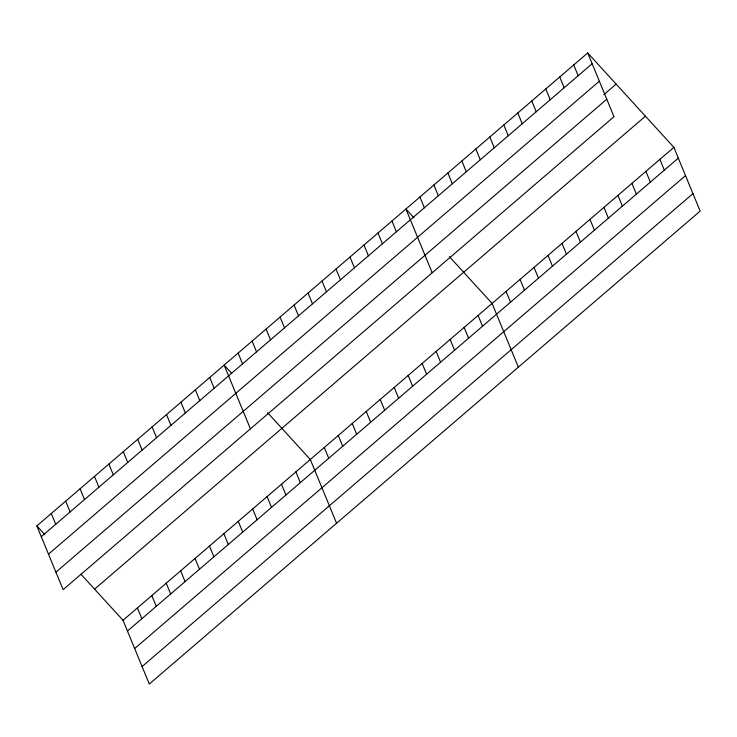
<?xml version="1.0" encoding="UTF-8"?>
<svg xmlns="http://www.w3.org/2000/svg" width="737" height="737" viewBox="0 0 737 737"><rect width="100%" height="100%" fill="white"/><g stroke="black" fill="none" stroke-linecap="round" stroke-linejoin="round"><path stroke-width="1.11" d="M587.711 52.953L613.985 116.704L63.124 589.646L36.85 525.896L587.711 52.953L673.876 147.354L700.15 211.104L149.289 684.047L123.015 620.296L81.061 574.326M41.29 536.665L592.152 63.723M48.495 554.15L599.356 81.208M603.806 94.695L616.141 84.101M55.92 572.161L606.781 99.219M94.576 589.139L645.437 116.206M123.015 620.296L673.876 147.354M127.455 631.065L678.316 158.133M134.659 648.551L685.521 175.609M142.084 666.561L692.946 193.628M413.945 217.811L405.93 209.022L432.204 272.773M449.386 256.633L492.086 303.423L518.369 367.183M231.436 373.079L224.14 365.091L250.423 428.842M267.595 412.702L310.305 459.492L336.579 523.252M36.85 525.896L44.874 534.675M659.891 159.358L664.332 170.136M645.907 171.371L650.347 182.14M631.922 183.375L636.363 194.144M573.727 64.957L578.167 75.727M617.938 195.379L622.378 206.148M559.742 76.961L564.183 87.731M603.953 207.383L608.394 218.152M545.758 88.965L550.198 99.744M589.968 219.386L594.409 230.165M531.782 100.969L536.223 111.748M575.993 231.39L580.434 242.169M517.798 112.982L522.238 123.752M562.009 243.403L566.449 254.173M503.813 124.986L508.254 135.755M548.024 255.407L552.464 266.177M489.829 136.99L494.269 147.759M534.039 267.411L538.48 278.181M475.844 148.994L480.284 159.763M520.055 279.415L524.495 290.185M461.859 160.998L466.3 171.776M506.07 291.419L510.511 302.198M447.875 173.002L452.315 183.78M433.89 185.015L438.331 195.784M478.101 315.436L482.542 326.205M419.915 197.019L424.355 207.788M464.126 327.44L468.566 338.209M450.141 339.444L454.582 350.213M391.946 221.026L396.386 231.796M436.157 351.448L440.597 362.217M377.961 233.03L382.402 243.809M422.172 363.452L426.612 374.23M363.977 245.034L368.417 255.813M408.187 375.455L412.628 386.234M349.992 257.047L354.433 267.817M394.203 387.469L398.643 398.238M336.008 269.051L340.448 279.82M380.218 399.472L384.659 410.242M322.023 281.055L326.463 291.824M366.234 411.476L370.674 422.246M308.048 293.059L312.488 303.828M352.258 423.48L356.699 434.25M294.063 305.063L298.503 315.841M338.274 435.484L342.714 446.263M280.078 317.067L284.519 327.845M324.289 447.488L328.73 458.267M266.094 329.08L270.534 339.849M252.109 341.084L256.55 351.853M295.896 471.864L300.337 482.643M238.125 353.087L242.565 363.857M281.488 484.237L285.928 495.006M267.08 496.6L271.52 507.378M209.732 377.464L214.172 388.233M252.671 508.972L257.112 519.742M195.333 389.827L199.773 400.606M238.272 521.345L242.713 532.114M180.924 402.199L185.365 412.969M223.864 533.708L228.304 544.486M166.516 414.572L170.956 425.341M209.455 546.08L213.896 556.85M152.108 426.935L156.548 437.714M195.047 558.453L199.487 569.222M137.699 439.307L142.14 450.077M180.639 570.816L185.079 581.594M123.291 451.68L127.731 462.449M166.23 583.188L170.671 593.958M108.883 464.043L113.323 474.821M151.822 595.56L156.262 606.33M94.474 476.415L98.915 487.185M137.414 607.924L141.854 618.702M80.075 488.788L84.515 499.557M65.667 501.151L70.107 511.929M51.258 513.523L55.699 524.293"/></g></svg>
